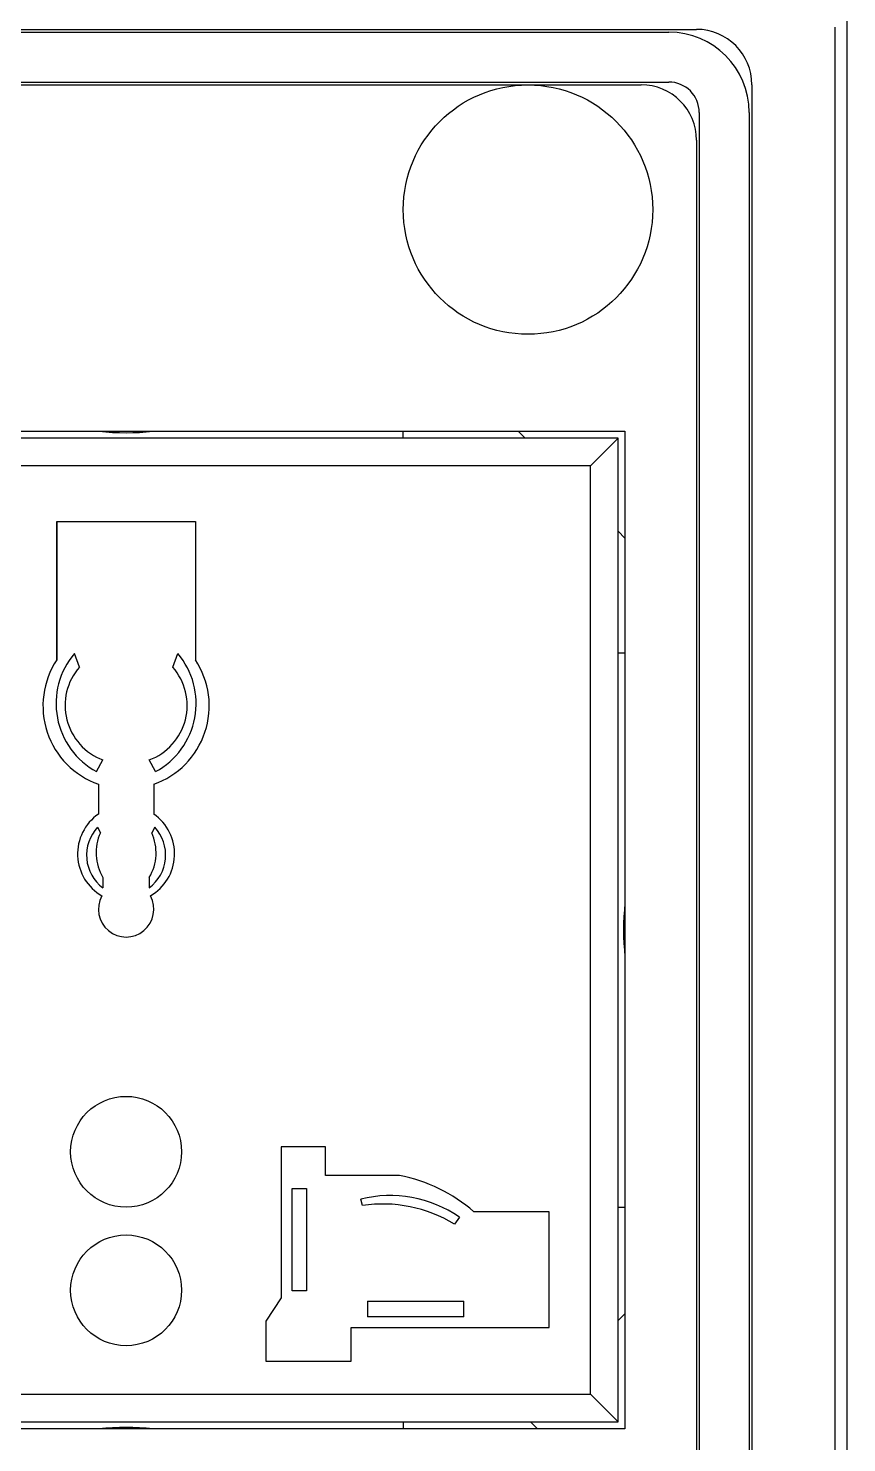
# Model space of a CAD drawing. Header units: millimetres. Extents: x -210 to 210, y -148 to 148.
# Drawn here: x -153 to -123.5, y 62.6 to 113.6 of the extents above; entities that cross this region are included whole.
import ezdxf

# ---------------------------------------------------------------- set-up
doc = ezdxf.new("R2010")
doc.units = ezdxf.units.MM
doc.layers.get('0').update_dxf_attribs({"lineweight": 18})

msp = doc.modelspace()

# ---------------------------------------------------------------- linework, layer by layer
at = {"color": 7, "lineweight": 30}
for p, q in [((-123.491, 114.057), (-123.491, 46.054)), ((-170.072, 113.56), (-128.91, 113.56)), ((-168.91, 113.46), (-129.91, 113.46)), ((-123.91, 46.473), (-123.91, 113.637)), ((-168.91, 111.66), (-129.91, 111.66)), ((-168.072, 111.56), (-130.91, 111.56)), ((-126.91, 111.56), (-126.91, 51.475)), ((-128.81, 110.56), (-128.81, 52.56)), ((-127.01, 110.56), (-127.01, 52.56)), ((-128.91, 109.56), (-128.91, 53.475)), ((-167.491, 99.055), (-131.491, 99.055)), ((-131.491, 99.055), (-131.491, 63.055)), ((-131.741, 98.805), (-167.241, 98.805)), ((-131.741, 63.305), (-131.741, 98.805)), ((-132.741, 97.805), (-166.241, 97.805)), ((-132.741, 64.305), (-132.741, 97.805)), ((-166.241, 64.305), (-132.741, 64.305)), ((-167.241, 63.305), (-131.741, 63.305)), ((-131.491, 63.055), (-167.491, 63.055))]:
    msp.add_line(p, q, dxfattribs=at)
at = {"color": 7, "lineweight": 30, "ltscale": 0.00625}
for p, q in [((-139.491, 98.805), (-139.491, 99.055)), ((-139.491, 63.305), (-139.491, 63.055))]:
    msp.add_line(p, q, dxfattribs=at)
at = {"color": 7, "lineweight": 30, "ltscale": 0.008839}
for p, q in [((-135.096, 98.805), (-135.346, 99.055)), ((-131.491, 95.2), (-131.741, 95.45)), ((-131.491, 67.211), (-131.741, 66.961)), ((-134.646, 63.055), (-134.896, 63.305))]:
    msp.add_line(p, q, dxfattribs=at)
at = {"color": 7, "lineweight": 30, "ltscale": 0.09375}
for p, q in [((-135.741, 98.805), (-139.491, 98.805)), ((-131.741, 91.055), (-131.741, 94.805)), ((-131.741, 67.305), (-131.741, 71.055))]:
    msp.add_line(p, q, dxfattribs=at)
at = {"color": 7, "lineweight": 30, "ltscale": 0.035355}
for p, q in [((-132.741, 97.805), (-131.741, 98.805)), ((-132.741, 64.305), (-131.741, 63.305))]:
    msp.add_line(p, q, dxfattribs=at)
at = {"color": 7, "lineweight": 30, "ltscale": 0.125}
for p, q in [((-151.991, 90.805), (-151.991, 95.805)), ((-151.991, 95.805), (-146.991, 95.805)), ((-151.991, 95.805), (-151.991, 90.805)), ((-146.991, 95.805), (-146.991, 90.805))]:
    msp.add_line(p, q, dxfattribs=at)
at = {"color": 7, "lineweight": 30, "ltscale": 0.013108}
for p, q in [((-151.175, 90.546), (-151.354, 91.039)), ((-147.807, 90.546), (-147.628, 91.039))]:
    msp.add_line(p, q, dxfattribs=at)
at = {"color": 7, "lineweight": 30, "ltscale": 0.006249}
for p, q in [((-131.741, 91.055), (-131.491, 91.055)), ((-131.741, 71.055), (-131.491, 71.055))]:
    msp.add_line(p, q, dxfattribs=at)
at = {"color": 7, "lineweight": 30, "ltscale": 0.011891}
msp.add_line((-150.554, 86.775), (-150.328, 87.193), dxfattribs=at)
at = {"color": 7, "lineweight": 30, "ltscale": 0.01189}
msp.add_line((-148.428, 86.775), (-148.654, 87.193), dxfattribs=at)
at = {"color": 7, "lineweight": 30, "ltscale": 0.026928}
for p, q in [((-150.491, 86.319), (-150.491, 85.241)), ((-150.491, 86.319), (-150.491, 85.241)), ((-148.491, 86.319), (-148.491, 85.241))]:
    msp.add_line(p, q, dxfattribs=at)
at = {"color": 7, "lineweight": 30, "ltscale": 0.00552}
for p, q in [((-150.522, 84.763), (-150.418, 84.569)), ((-148.46, 84.763), (-148.564, 84.569))]:
    msp.add_line(p, q, dxfattribs=at)
at = {"color": 7, "lineweight": 30, "ltscale": 0.00943}
for p, q in [((-150.328, 82.957), (-150.328, 82.58)), ((-148.654, 82.957), (-148.654, 82.58))]:
    msp.add_line(p, q, dxfattribs=at)
at = {"color": 7, "lineweight": 30, "ltscale": 0.039918}
msp.add_line((-142.299, 73.238), (-143.896, 73.238), dxfattribs=at)
at = {"color": 7, "lineweight": 30, "ltscale": 0.136483}
msp.add_line((-143.896, 73.238), (-143.896, 67.779), dxfattribs=at)
msp.add_line((-143.896, 73.238), (-143.896, 67.779), dxfattribs=at)
at = {"color": 7, "lineweight": 30, "ltscale": 0.026027}
msp.add_line((-142.299, 72.197), (-142.299, 73.238), dxfattribs=at)
at = {"color": 7, "lineweight": 30, "ltscale": 0.066829}
msp.add_line((-139.626, 72.197), (-142.299, 72.197), dxfattribs=at)
at = {"color": 7, "lineweight": 30, "ltscale": 0.092315}
for p, q in [((-143.505, 68.037), (-143.505, 71.73)), ((-142.985, 71.73), (-142.985, 68.037))]:
    msp.add_line(p, q, dxfattribs=at)
at = {"color": 7, "lineweight": 30, "ltscale": 0.012996}
for p, q in [((-143.505, 71.73), (-142.985, 71.73)), ((-142.985, 68.037), (-143.505, 68.037))]:
    msp.add_line(p, q, dxfattribs=at)
at = {"color": 7, "lineweight": 30, "ltscale": 0.005865}
msp.add_line((-140.967, 71.116), (-141.024, 71.343), dxfattribs=at)
at = {"color": 7, "lineweight": 30, "ltscale": 0.007635}
msp.add_line((-137.467, 70.697), (-137.641, 70.446), dxfattribs=at)
at = {"color": 7, "lineweight": 30, "ltscale": 0.067906}
msp.add_line((-134.227, 70.892), (-136.943, 70.892), dxfattribs=at)
at = {"color": 7, "lineweight": 30, "ltscale": 0.104447}
msp.add_line((-134.227, 66.714), (-134.227, 70.892), dxfattribs=at)
at = {"color": 7, "lineweight": 30, "ltscale": 0.024998}
msp.add_line((-143.896, 67.779), (-144.45, 66.947), dxfattribs=at)
msp.add_line((-143.896, 67.779), (-144.45, 66.947), dxfattribs=at)
at = {"color": 7, "lineweight": 30, "ltscale": 0.013873}
for p, q in [((-140.782, 67.659), (-140.782, 67.104)), ((-137.308, 67.104), (-137.308, 67.659))]:
    msp.add_line(p, q, dxfattribs=at)
at = {"color": 7, "lineweight": 30, "ltscale": 0.086856}
for p, q in [((-140.782, 67.659), (-137.308, 67.659)), ((-137.308, 67.104), (-140.782, 67.104))]:
    msp.add_line(p, q, dxfattribs=at)
at = {"color": 7, "lineweight": 30, "ltscale": 0.036202}
msp.add_line((-144.45, 66.947), (-144.45, 65.499), dxfattribs=at)
msp.add_line((-144.45, 66.947), (-144.45, 65.499), dxfattribs=at)
at = {"color": 7, "lineweight": 30, "ltscale": 0.030376}
msp.add_line((-141.37, 65.499), (-141.37, 66.714), dxfattribs=at)
at = {"color": 7, "lineweight": 30, "ltscale": 0.178574}
msp.add_line((-141.37, 66.714), (-134.227, 66.714), dxfattribs=at)
msp.add_line((-141.37, 66.714), (-134.227, 66.714), dxfattribs=at)
at = {"color": 7, "lineweight": 30, "ltscale": 0.076996}
msp.add_line((-144.45, 65.499), (-141.37, 65.499), dxfattribs=at)
msp.add_line((-144.45, 65.499), (-141.37, 65.499), dxfattribs=at)
at = {"color": 7, "lineweight": 30}
for centre, radius in [((-134.991, 107.055), 4.5), ((-149.491, 73.055), 2), ((-149.491, 68.055), 2)]:
    msp.add_circle(centre, radius, dxfattribs=at)
for centre, radius, start, end in [((-129.91, 110.56), 2.9, 360, 90), ((-128.91, 111.56), 2, 360, 90), ((-130.91, 109.56), 2, 360, 90), ((-129.91, 110.56), 1.1, 360, 90), ((-149.491, 108.003), 9, 263.8137, 276.1863), ((-149.226, 89.231), 2.793, 139.6618, 241.5958), ((-149.756, 89.231), 2.793, 298.4042, 40.3382), ((-149.491, 89.147), 3, 146.4427, 250.5288), ((-149.589, 89.163), 2.104, 138.9235, 249.4481), ((-149.393, 89.163), 2.104, 290.5519, 41.0765), ((-149.491, 89.147), 3, 289.4712, 33.5573), ((-149.491, 83.805), 1.75, 124.8499, 240.0053), ((-149.445, 83.759), 1.473, 136.9997, 233.1906), ((-149.537, 83.759), 1.473, 306.8094, 43.0003), ((-149.491, 83.805), 1.75, 299.9947, 55.1501), ((-148.829, 83.849), 1.744, 155.6311, 210.7612), ((-150.153, 83.849), 1.744, 329.2388, 24.3689), ((-149.491, 81.805), 1, 151.0285, 28.9715), ((-122.543, 81.055), 9, 173.8137, 186.1863), ((-140.724, 66.534), 5.769, 49.0579, 79.033), ((-139.957, 67.104), 4.371, 55.2727, 104.1273), ((-140.233, 66.168), 5.002, 58.787, 98.4361), ((-149.491, 54.108), 9, 83.8126, 96.1874)]:
    msp.add_arc(centre, radius, start, end, dxfattribs=at)

doc.saveas('drawing.dxf')
